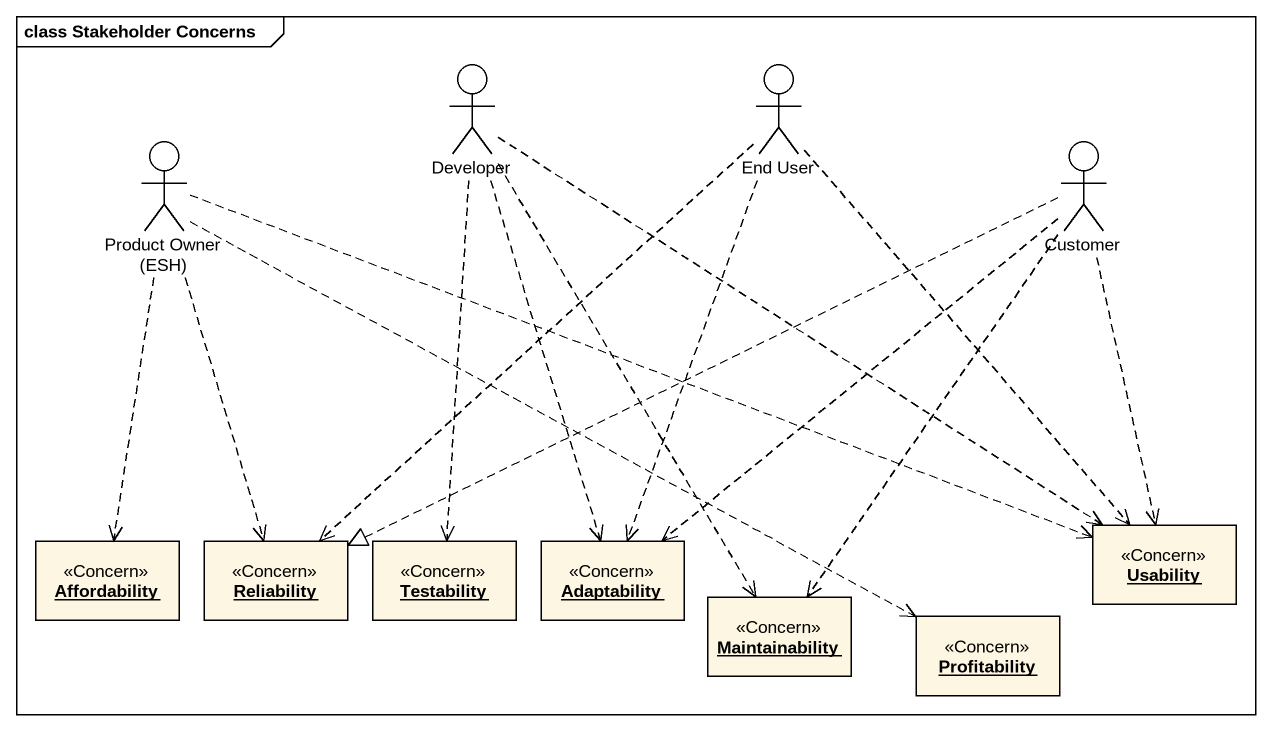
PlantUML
@startuml
mainframe class Stakeholder Concerns
allowmixing
hide circle
hide empty members
actor Developer
actor "End User" as End_User
actor "Product Owner (ESH)" as Product_Owner_ESH
actor Customer
object Affordability <<Concern>>
object Reliability <<Concern>>
object Testability <<Concern>>
object Adaptability <<Concern>>
object Usability <<Concern>>
object Maintainability <<Concern>>
object Profitability <<Concern>>
Developer ..> Testability
Developer ..> Adaptability
Developer ..> Usability
Developer ..> Maintainability
End_User ..> Reliability
End_User ..> Adaptability
End_User ..> Usability
Product_Owner_ESH ..> Affordability
Product_Owner_ESH ..> Reliability
Product_Owner_ESH .right.> Usability
Product_Owner_ESH .right.> Profitability
Customer .left.|> Reliability
Customer ..> Adaptability
Customer ..> Usability
Customer ..> Maintainability
@enduml
